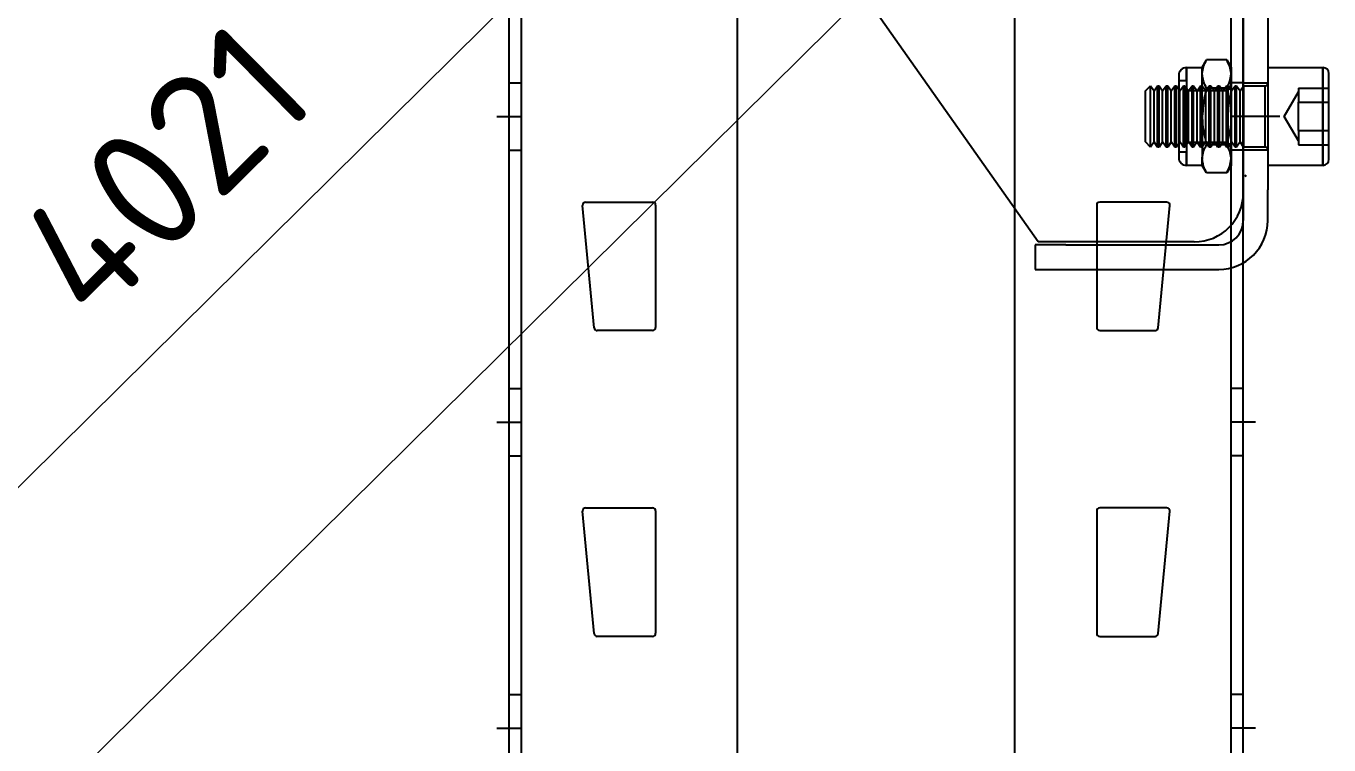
# Model space of a CAD drawing. Header units: millimetres. Extents: x 2140 to 223837, y 2113 to 170313.
# Drawn here: x 222732.8 to 222945.7, y 116791.7 to 116909.2 of the extents above; entities that cross this region are included whole.
import ezdxf

# ---------------------------------------------------------------- set-up
doc = ezdxf.new("R2010")
doc.units = ezdxf.units.MM
doc.layers.add('0_ANNOT_Dimensions', color=7, linetype='Continuous')
doc.layers.add('2.Стойка', color=7, linetype='Continuous')
for name, color, linetype, lineweight in [('16.СВЖ', 7, 'Continuous', 0), ('17.Метизы', 7, 'Continuous', 0), ('52.Труба СВЖ', 7, 'Continuous', 0)]:
    doc.layers.add(name, color=color, linetype=linetype, lineweight=lineweight)
doc.styles.get("Standard").update_dxf_attribs({"font": 'isocpeur.ttf'})
doc.dimstyles.new('20', dxfattribs={"dimtxt": 20, "dimasz": 20, "dimexe": 10, "dimexo": 10, "dimgap": 10, "dimtad": 1, "dimdec": 0, "dimtxsty": 'Standard', "dimcen": 2.5, "dimadec": 0, "dimazin": 0, "dimtfac": 1, "dimtdec": 0, "dimtix": 1, "dimtmove": 0, "dimatfit": 3, "dimfxl": 1, "dimarcsym": 0})

# ---------------------------------------------------------------- blocks, each defined once
blk = doc.blocks.new('*U494')
at = {"layer": '2.Стойка', "color": 0, "linetype": 'ByBlock'}
for p, q in [((-120, 0), (-120, 12200)), ((-118, 0), (-118, 12200)), ((-82.67, 0), (-82.67, 12200)), ((-37.33, 0), (-37.33, 12200)), ((-2, 0), (-2, 12200)), ((0, 0), (0, 12200)), ((-120, 7170.5), (-118, 7170.5)), ((0, 7170.5), (-2, 7170.5)), ((-122, 7165), (-118, 7165)), ((2, 7165), (-2, 7165)), ((-120, 7159.5), (-118, 7159.5)), ((0, 7159.5), (-2, 7159.5)), ((-106.09, 7130.45), (-108, 7150.45)), ((-107.5, 7151), (-96.55, 7151)), ((-96.05, 7150.5), (-96.05, 7130.5)), ((-23.95, 7150.5), (-23.95, 7130.5)), ((-12.5, 7151), (-23.45, 7151)), ((-13.91, 7130.45), (-12, 7150.45)), ((-96.55, 7130), (-105.6, 7130)), ((-23.45, 7130), (-14.4, 7130)), ((-120, 7120.5), (-118, 7120.5)), ((0, 7120.5), (-2, 7120.5)), ((-122, 7115), (-118, 7115)), ((2, 7115), (-2, 7115)), ((-120, 7109.5), (-118, 7109.5)), ((0, 7109.5), (-2, 7109.5)), ((-106.09, 7080.45), (-108, 7100.45)), ((-107.5, 7101), (-96.55, 7101)), ((-96.05, 7100.5), (-96.05, 7080.5)), ((-23.95, 7100.5), (-23.95, 7080.5)), ((-12.5, 7101), (-23.45, 7101)), ((-13.91, 7080.45), (-12, 7100.45)), ((-96.55, 7080), (-105.6, 7080)), ((-23.45, 7080), (-14.4, 7080)), ((-120, 7070.5), (-118, 7070.5)), ((0, 7070.5), (-2, 7070.5)), ((-122, 7065), (-118, 7065)), ((2, 7065), (-2, 7065))]:
    blk.add_line(p, q, dxfattribs=at)
for centre, start, end in [((-107.5, 7150.5), 90, 185.4403), ((-96.55, 7150.5), 0, 90), ((-23.45, 7150.5), 90, 180), ((-12.5, 7150.5), 354.5597, 90), ((-105.6, 7130.5), 185.4403, 270), ((-96.55, 7130.5), 270, 0), ((-23.45, 7130.5), 180, 270), ((-14.4, 7130.5), 270, 354.5597), ((-107.5, 7100.5), 90, 185.4403), ((-96.55, 7100.5), 0, 90), ((-23.45, 7100.5), 90, 180), ((-12.5, 7100.5), 354.5597, 90), ((-105.6, 7080.5), 185.4403, 270), ((-96.55, 7080.5), 270, 0), ((-23.45, 7080.5), 180, 270), ((-14.4, 7080.5), 270, 354.5597)]:
    blk.add_arc(centre, 0.5, start, end, dxfattribs=at)
blk = doc.blocks.new('*D713')
at = {"layer": 'Defpoints', "color": 0, "transparency": 16777216}
for p in [(2830.15, 3195.28), (-28.28, 367.15), (-28.28, 367.15)]:
    blk.add_point(p, dxfattribs=at)
at = {"layer": '0_ANNOT_Dimensions', "color": 0, "transparency": 16777216, "insert": (2713.53, 3108.04), "char_height": 20, "attachment_point": 5, "rotation": 44.6947}
blk.add_mtext('4021', dxfattribs=at)
blk = doc.blocks.new('*U712')
at = {"color": 0, "linetype": 'ByBlock', "lineweight": -2}
for p, q in [((2890, 3229), (2890, 3105)), ((2894, 3229), (2894, 3105)), ((2856.5, 3096.5), (2814.48, 3156.04)), ((2890, 3122.5), (2894, 3122.5)), ((2896, 3117), (2888, 3117)), ((2894, 3111.5), (2890, 3111.5)), ((2890, 3105), (2890, 3100)), ((2894, 3100), (2894, 3105)), ((2882, 3096.5), (2856.5, 3096.5)), ((2861, 3096), (2856, 3096)), ((2856, 3096), (2856, 3092)), ((2861, 3096), (2886, 3096)), ((2856, 3092), (2861, 3092)), ((2861, 3092), (2886, 3092)), ((2890, 429), (2890, 305)), ((2894, 429), (2894, 305)), ((2856.5, 296.5), (2814.48, 356.04)), ((2890, 322.5), (2894, 322.5)), ((2896, 317), (2888, 317)), ((2894, 311.5), (2890, 311.5)), ((2890, 305), (2890, 300)), ((2894, 300), (2894, 305)), ((2882, 296.5), (2856.5, 296.5)), ((2861, 296), (2856, 296)), ((2856, 296), (2856, 292)), ((2861, 296), (2886, 296)), ((2856, 292), (2861, 292)), ((2861, 292), (2886, 292))]:
    blk.add_line(p, q, dxfattribs=at)
for centre, radius in [((2882, 3104.5), 8), ((2886, 3100), 8), ((2886, 3100), 4), ((2882, 304.5), 8), ((2886, 300), 8), ((2886, 300), 4)]:
    blk.add_arc(centre, radius, 270, 0, dxfattribs=at)
at = {"layer": '16.СВЖ', "color": 0, "linetype": 'ByBlock', "lineweight": -2}
for p, q in [((2890.2, 3107.4), (2890.5, 3107.24)), ((2890.2, 307.4), (2890.5, 307.24))]:
    blk.add_line(p, q, dxfattribs=at)
at = {"layer": '17.Метизы', "color": 0, "linetype": 'ByBlock', "lineweight": -2}
for p, q in [((2880.73, 3125), (2883.3, 3125)), ((2880.73, 3125), (2880.73, 3117)), ((2880.73, 3122.86), (2880.73, 3125)), ((2880.73, 3122.86), (2880.73, 3124.99)), ((2883.3, 3125), (2884.01, 3126.24)), ((2883.3, 3123.93), (2883.3, 3125)), ((2887.29, 3126.24), (2884.01, 3126.24)), ((2887.29, 3126.24), (2888, 3125)), ((2888, 3125), (2888, 3123.93)), ((2894, 3125), (2903, 3125)), ((2903, 3125), (2903, 3117)), ((2903, 3109), (2903, 3125)), ((2879.44, 3123.71), (2879.44, 3117)), ((2879.44, 3122.86), (2880.73, 3122.86)), ((2880.73, 3122.86), (2880.73, 3117)), ((2883.3, 3117), (2883.3, 3123.93)), ((2888, 3123.93), (2888, 3117)), ((2904, 3117), (2904, 3124)), ((2874, 3121.17), (2874.83, 3122)), ((2874, 3117), (2874, 3121.17)), ((2874.83, 3122), (2874.83, 3122)), ((2874.83, 3122), (2875.41, 3121.17)), ((2874.83, 3117), (2874.83, 3122)), ((2874.83, 3112), (2874.83, 3122)), ((2875.41, 3121.17), (2875.99, 3122)), ((2875.41, 3112.83), (2875.41, 3121.17)), ((2875.99, 3122), (2876.24, 3122)), ((2875.99, 3112), (2875.99, 3122)), ((2876.24, 3122), (2876.82, 3121.17)), ((2876.24, 3112), (2876.24, 3122)), ((2876.82, 3121.17), (2877.4, 3122)), ((2876.82, 3112.83), (2876.82, 3121.17)), ((2877.4, 3122), (2877.65, 3122)), ((2877.4, 3112), (2877.4, 3122)), ((2877.65, 3122), (2878.23, 3121.17)), ((2877.65, 3112), (2877.65, 3122)), ((2878.23, 3121.17), (2878.81, 3122)), ((2878.23, 3112.83), (2878.23, 3121.17)), ((2878.81, 3122), (2879.06, 3122)), ((2878.81, 3112), (2878.81, 3122)), ((2879.06, 3122), (2879.44, 3121.45)), ((2879.06, 3112), (2879.06, 3122)), ((2879.44, 3121.45), (2879.64, 3121.17)), ((2879.64, 3121.17), (2880.22, 3122)), ((2879.64, 3112.83), (2879.64, 3121.17)), ((2880.22, 3112), (2880.22, 3122)), ((2880.22, 3122), (2880.47, 3122)), ((2880.47, 3112), (2880.47, 3122)), ((2880.47, 3122), (2881.05, 3121.17)), ((2880.73, 3121.25), (2887.45, 3121.25)), ((2881.05, 3121.17), (2881.63, 3122)), ((2881.05, 3112.83), (2881.05, 3121.17)), ((2881.63, 3112), (2881.63, 3122)), ((2881.63, 3122), (2881.87, 3122)), ((2881.87, 3112), (2881.87, 3122)), ((2881.87, 3122), (2882.45, 3121.17)), ((2882.45, 3121.17), (2883.03, 3122)), ((2882.45, 3112.83), (2882.45, 3121.17)), ((2883.03, 3112), (2883.03, 3122)), ((2883.03, 3122), (2883.28, 3122)), ((2883.28, 3112), (2883.28, 3122)), ((2883.28, 3122), (2883.86, 3121.17)), ((2883.86, 3121.17), (2884.44, 3122)), ((2883.86, 3112.83), (2883.86, 3121.17)), ((2887.29, 3121.62), (2884.01, 3121.62)), ((2884.44, 3112), (2884.44, 3122)), ((2884.44, 3122), (2884.69, 3122)), ((2884.69, 3112), (2884.69, 3122)), ((2884.69, 3122), (2885.27, 3121.17)), ((2885.27, 3121.17), (2885.85, 3122)), ((2885.27, 3112.83), (2885.27, 3121.17)), ((2885.85, 3112), (2885.85, 3122)), ((2885.85, 3122), (2886.1, 3122)), ((2886.1, 3112), (2886.1, 3122)), ((2886.1, 3122), (2886.68, 3121.17)), ((2886.68, 3121.17), (2887.26, 3122)), ((2886.68, 3112.83), (2886.68, 3121.17)), ((2887.26, 3112), (2887.26, 3122)), ((2887.26, 3122), (2887.51, 3122)), ((2887.45, 3121.25), (2887.97, 3122)), ((2887.45, 3121.25), (2887.45, 3112.75)), ((2887.51, 3112), (2887.51, 3122)), ((2887.51, 3122), (2888, 3121.3)), ((2887.97, 3122), (2887.97, 3117)), ((2887.97, 3122), (2888, 3122)), ((2888, 3121.3), (2888.09, 3121.17)), ((2888.09, 3121.17), (2888.67, 3122)), ((2888.09, 3112.83), (2888.09, 3121.17)), ((2888.67, 3122), (2888.92, 3122)), ((2888.67, 3112), (2888.67, 3122)), ((2888.92, 3122), (2889.5, 3121.17)), ((2888.92, 3112), (2888.92, 3122)), ((2889.5, 3121.17), (2890, 3121.89)), ((2889.5, 3112.83), (2889.5, 3121.17)), ((2890, 3121.89), (2890.08, 3122)), ((2890.08, 3112), (2890.08, 3122)), ((2890.08, 3122), (2893.6, 3122)), ((2893.6, 3112.01), (2893.6, 3121.99)), ((2896.68, 3117), (2899, 3121.01)), ((2899, 3121.63), (2899, 3120.47)), ((2899, 3121.63), (2904, 3121.63)), ((2899, 3120.47), (2899, 3119.32)), ((2899, 3117), (2899, 3119.32)), ((2899, 3119.32), (2904, 3119.32)), ((2874, 3112.83), (2874, 3117)), ((2874.83, 3112), (2874.83, 3117)), ((2879.44, 3117), (2879.44, 3110.29)), ((2880.73, 3117), (2880.73, 3109)), ((2880.73, 3117), (2880.73, 3111.14)), ((2883.3, 3117), (2883.3, 3110.07)), ((2887.97, 3117), (2887.97, 3112)), ((2888, 3117), (2888, 3110.07)), ((2899, 3112.99), (2896.68, 3117)), ((2899, 3114.68), (2899, 3117)), ((2903, 3117), (2903, 3109)), ((2904, 3110), (2904, 3117)), ((2899, 3114.68), (2899, 3113.53)), ((2899, 3114.68), (2904, 3114.68)), ((2899, 3113.53), (2899, 3112.37)), ((2874.83, 3112), (2874, 3112.83)), ((2875.41, 3112.83), (2874.83, 3112)), ((2874.83, 3112), (2874.83, 3112)), ((2875.99, 3112), (2875.41, 3112.83)), ((2876.24, 3112), (2875.99, 3112)), ((2876.82, 3112.83), (2876.24, 3112)), ((2877.4, 3112), (2876.82, 3112.83)), ((2877.65, 3112), (2877.4, 3112)), ((2878.23, 3112.83), (2877.65, 3112)), ((2878.81, 3112), (2878.23, 3112.83)), ((2879.06, 3112), (2878.81, 3112)), ((2879.44, 3112.55), (2879.06, 3112)), ((2879.64, 3112.83), (2879.44, 3112.55)), ((2880.22, 3112), (2879.64, 3112.83)), ((2880.47, 3112), (2880.22, 3112)), ((2881.05, 3112.83), (2880.47, 3112)), ((2887.45, 3112.75), (2880.73, 3112.75)), ((2881.63, 3112), (2881.05, 3112.83)), ((2881.87, 3112), (2881.63, 3112)), ((2882.45, 3112.83), (2881.87, 3112)), ((2883.03, 3112), (2882.45, 3112.83)), ((2883.28, 3112), (2883.03, 3112)), ((2883.86, 3112.83), (2883.28, 3112)), ((2884.44, 3112), (2883.86, 3112.83)), ((2887.29, 3112.38), (2884.01, 3112.38)), ((2884.69, 3112), (2884.44, 3112)), ((2885.27, 3112.83), (2884.69, 3112)), ((2885.85, 3112), (2885.27, 3112.83)), ((2886.1, 3112), (2885.85, 3112)), ((2886.68, 3112.83), (2886.1, 3112)), ((2887.26, 3112), (2886.68, 3112.83)), ((2887.51, 3112), (2887.26, 3112)), ((2887.97, 3112), (2887.45, 3112.75)), ((2888, 3112.7), (2887.51, 3112)), ((2888, 3112), (2887.97, 3112)), ((2888.09, 3112.83), (2888, 3112.7)), ((2888.67, 3112), (2888.09, 3112.83)), ((2888.92, 3112), (2888.67, 3112)), ((2889.5, 3112.83), (2888.92, 3112)), ((2890, 3112.11), (2889.5, 3112.83)), ((2890.08, 3112), (2890, 3112.11)), ((2893.6, 3112), (2890.08, 3112)), ((2899, 3112.37), (2904, 3112.37)), ((2880.73, 3111.14), (2879.44, 3111.14)), ((2880.73, 3111.14), (2880.73, 3109.01)), ((2880.73, 3109), (2880.73, 3111.14)), ((2883.3, 3109), (2883.3, 3110.07)), ((2888, 3110.07), (2888, 3109)), ((2883.3, 3109), (2880.73, 3109)), ((2884.01, 3107.76), (2883.3, 3109)), ((2887.29, 3107.76), (2884.01, 3107.76)), ((2888, 3109), (2887.29, 3107.76)), ((2903, 3109), (2894, 3109)), ((2883.3, 325), (2884.01, 326.24)), ((2887.29, 326.24), (2884.01, 326.24)), ((2887.29, 326.24), (2888, 325)), ((2879.44, 323.71), (2879.44, 317)), ((2880.73, 325), (2883.3, 325)), ((2880.73, 325), (2880.73, 317)), ((2880.73, 322.86), (2880.73, 325)), ((2880.73, 322.86), (2880.73, 324.99)), ((2883.3, 323.93), (2883.3, 325)), ((2883.3, 317), (2883.3, 323.93)), ((2888, 325), (2888, 323.93)), ((2888, 323.93), (2888, 317)), ((2894, 325), (2903, 325)), ((2903, 325), (2903, 317)), ((2903, 309), (2903, 325)), ((2904, 317), (2904, 324)), ((2874, 321.17), (2874.83, 322)), ((2874.83, 322), (2874.83, 322)), ((2874.83, 322), (2875.41, 321.17)), ((2874.83, 317), (2874.83, 322)), ((2874.83, 312), (2874.83, 322)), ((2875.41, 321.17), (2875.99, 322)), ((2875.99, 322), (2876.24, 322)), ((2875.99, 312), (2875.99, 322)), ((2876.24, 322), (2876.82, 321.17)), ((2876.24, 312), (2876.24, 322)), ((2876.82, 321.17), (2877.4, 322)), ((2877.4, 322), (2877.65, 322)), ((2877.4, 312), (2877.4, 322)), ((2877.65, 322), (2878.23, 321.17)), ((2877.65, 312), (2877.65, 322)), ((2878.23, 321.17), (2878.81, 322)), ((2878.81, 322), (2879.06, 322)), ((2878.81, 312), (2878.81, 322)), ((2879.06, 322), (2879.44, 321.45)), ((2879.06, 312), (2879.06, 322)), ((2879.44, 322.86), (2880.73, 322.86)), ((2879.64, 321.17), (2880.22, 322)), ((2880.22, 312), (2880.22, 322)), ((2880.22, 322), (2880.47, 322)), ((2880.47, 312), (2880.47, 322)), ((2880.47, 322), (2881.05, 321.17)), ((2880.73, 322.86), (2880.73, 317)), ((2881.05, 321.17), (2881.63, 322)), ((2881.63, 312), (2881.63, 322)), ((2881.63, 322), (2881.87, 322)), ((2881.87, 312), (2881.87, 322)), ((2881.87, 322), (2882.45, 321.17)), ((2882.45, 321.17), (2883.03, 322)), ((2883.03, 312), (2883.03, 322)), ((2883.03, 322), (2883.28, 322)), ((2883.28, 312), (2883.28, 322)), ((2883.28, 322), (2883.86, 321.17)), ((2883.86, 321.17), (2884.44, 322)), ((2887.29, 321.62), (2884.01, 321.62)), ((2884.44, 312), (2884.44, 322)), ((2884.44, 322), (2884.69, 322)), ((2884.69, 312), (2884.69, 322)), ((2884.69, 322), (2885.27, 321.17)), ((2885.27, 321.17), (2885.85, 322)), ((2885.85, 312), (2885.85, 322)), ((2885.85, 322), (2886.1, 322)), ((2886.1, 312), (2886.1, 322)), ((2886.1, 322), (2886.68, 321.17)), ((2886.68, 321.17), (2887.26, 322)), ((2887.26, 312), (2887.26, 322)), ((2887.26, 322), (2887.51, 322)), ((2887.45, 321.25), (2887.97, 322)), ((2887.51, 312), (2887.51, 322)), ((2887.51, 322), (2888, 321.3)), ((2887.97, 322), (2887.97, 317)), ((2887.97, 322), (2888, 322)), ((2888.09, 321.17), (2888.67, 322)), ((2888.67, 322), (2888.92, 322)), ((2888.67, 312), (2888.67, 322)), ((2888.92, 322), (2889.5, 321.17)), ((2888.92, 312), (2888.92, 322)), ((2889.5, 321.17), (2890, 321.89)), ((2890, 321.89), (2890.08, 322)), ((2890.08, 312), (2890.08, 322)), ((2890.08, 322), (2893.6, 322)), ((2893.6, 312.01), (2893.6, 321.99)), ((2899, 321.63), (2899, 320.47)), ((2899, 321.63), (2904, 321.63)), ((2874, 317), (2874, 321.17)), ((2875.41, 312.83), (2875.41, 321.17)), ((2876.82, 312.83), (2876.82, 321.17)), ((2878.23, 312.83), (2878.23, 321.17)), ((2879.44, 321.45), (2879.64, 321.17)), ((2879.64, 312.83), (2879.64, 321.17)), ((2880.73, 321.25), (2887.45, 321.25)), ((2881.05, 312.83), (2881.05, 321.17)), ((2882.45, 312.83), (2882.45, 321.17)), ((2883.86, 312.83), (2883.86, 321.17)), ((2885.27, 312.83), (2885.27, 321.17)), ((2886.68, 312.83), (2886.68, 321.17)), ((2887.45, 321.25), (2887.45, 312.75)), ((2888, 321.3), (2888.09, 321.17)), ((2888.09, 312.83), (2888.09, 321.17)), ((2889.5, 312.83), (2889.5, 321.17)), ((2896.68, 317), (2899, 321.01)), ((2899, 320.47), (2899, 319.32)), ((2899, 317), (2899, 319.32)), ((2899, 319.32), (2904, 319.32)), ((2874, 312.83), (2874, 317)), ((2874.83, 312), (2874.83, 317)), ((2879.44, 317), (2879.44, 310.29)), ((2880.73, 317), (2880.73, 309)), ((2880.73, 317), (2880.73, 311.14)), ((2883.3, 317), (2883.3, 310.07)), ((2887.97, 317), (2887.97, 312)), ((2888, 317), (2888, 310.07)), ((2899, 312.99), (2896.68, 317)), ((2899, 314.68), (2899, 317)), ((2903, 317), (2903, 309)), ((2904, 310), (2904, 317)), ((2899, 314.68), (2899, 313.53)), ((2899, 314.68), (2904, 314.68)), ((2899, 313.53), (2899, 312.37)), ((2874.83, 312), (2874, 312.83)), ((2875.41, 312.83), (2874.83, 312)), ((2874.83, 312), (2874.83, 312)), ((2875.99, 312), (2875.41, 312.83)), ((2876.24, 312), (2875.99, 312)), ((2876.82, 312.83), (2876.24, 312)), ((2877.4, 312), (2876.82, 312.83)), ((2877.65, 312), (2877.4, 312)), ((2878.23, 312.83), (2877.65, 312)), ((2878.81, 312), (2878.23, 312.83)), ((2879.06, 312), (2878.81, 312)), ((2879.44, 312.55), (2879.06, 312)), ((2879.64, 312.83), (2879.44, 312.55)), ((2880.73, 311.14), (2879.44, 311.14)), ((2880.22, 312), (2879.64, 312.83)), ((2880.47, 312), (2880.22, 312)), ((2881.05, 312.83), (2880.47, 312)), ((2887.45, 312.75), (2880.73, 312.75)), ((2880.73, 311.14), (2880.73, 309.01)), ((2880.73, 309), (2880.73, 311.14)), ((2881.63, 312), (2881.05, 312.83)), ((2881.87, 312), (2881.63, 312)), ((2882.45, 312.83), (2881.87, 312)), ((2883.03, 312), (2882.45, 312.83)), ((2883.28, 312), (2883.03, 312)), ((2883.86, 312.83), (2883.28, 312)), ((2884.44, 312), (2883.86, 312.83)), ((2887.29, 312.38), (2884.01, 312.38)), ((2884.69, 312), (2884.44, 312)), ((2885.27, 312.83), (2884.69, 312)), ((2885.85, 312), (2885.27, 312.83)), ((2886.1, 312), (2885.85, 312)), ((2886.68, 312.83), (2886.1, 312)), ((2887.26, 312), (2886.68, 312.83)), ((2887.51, 312), (2887.26, 312)), ((2887.97, 312), (2887.45, 312.75)), ((2888, 312.7), (2887.51, 312)), ((2888, 312), (2887.97, 312)), ((2888.09, 312.83), (2888, 312.7)), ((2888.67, 312), (2888.09, 312.83)), ((2888.92, 312), (2888.67, 312)), ((2889.5, 312.83), (2888.92, 312)), ((2890, 312.11), (2889.5, 312.83)), ((2890.08, 312), (2890, 312.11)), ((2893.6, 312), (2890.08, 312)), ((2899, 312.37), (2904, 312.37)), ((2883.3, 309), (2880.73, 309)), ((2883.3, 309), (2883.3, 310.07)), ((2884.01, 307.76), (2883.3, 309)), ((2888, 309), (2887.29, 307.76)), ((2888, 310.07), (2888, 309)), ((2903, 309), (2894, 309)), ((2887.29, 307.76), (2884.01, 307.76))]:
    blk.add_line(p, q, dxfattribs=at)
for centre, radius, start, end in [((2880.73, 3123.71), 1.29, 90, 180), ((2903, 3124), 1, 0, 90), ((2893.6, 3122.4), 0.4, 270, 0), ((2893.6, 3111.6), 0.4, 0, 90), ((2880.73, 3110.29), 1.29, 180, 270), ((2903, 3110), 1, 270, 0), ((2880.73, 323.71), 1.29, 90, 180), ((2903, 324), 1, 0, 90), ((2893.6, 322.4), 0.4, 270, 0), ((2893.6, 311.6), 0.4, 0, 90), ((2880.73, 310.29), 1.29, 180, 270), ((2903, 310), 1, 270, 0)]:
    blk.add_arc(centre, radius, start, end, dxfattribs=at)
for points, knots in [([(2883.3, 3123.93), (2883.3, 3123.98), (2883.31, 3124.4), (2883.46, 3125.18), (2883.83, 3125.88), (2884.01, 3126.24)], [0, 0, 0, 0, 0.070086, 0.530782, 1, 1, 1, 1]), ([(2888, 3123.93), (2888, 3123.98), (2887.99, 3124.4), (2887.84, 3125.18), (2887.47, 3125.88), (2887.29, 3126.24)], [0, 0, 0, 0, 0.070086, 0.530782, 1, 1, 1, 1]), ([(2884.01, 3121.62), (2883.81, 3121.99), (2883.41, 3122.75), (2883.34, 3123.53), (2883.3, 3123.93)], [0, 0, 0, 0, 0.495458, 1, 1, 1, 1]), ([(2887.29, 3121.62), (2887.49, 3121.99), (2887.89, 3122.75), (2887.96, 3123.53), (2888, 3123.93)], [0, 0, 0, 0, 0.495458, 1, 1, 1, 1]), ([(2884.01, 3121.62), (2883.91, 3121.23), (2883.49, 3119.73), (2883.38, 3118.16), (2883.3, 3117)], [0, 0, 0, 0, 0.257551, 1, 1, 1, 1]), ([(2887.29, 3121.62), (2887.39, 3121.23), (2887.81, 3119.73), (2887.92, 3118.16), (2888, 3117)], [0, 0, 0, 0, 0.257551, 1, 1, 1, 1]), ([(2883.3, 3117), (2883.31, 3116.58), (2883.35, 3115.02), (2883.73, 3113.49), (2884.01, 3112.38)], [0, 0, 0, 0, 0.268634, 1, 1, 1, 1]), ([(2888, 3117), (2887.99, 3116.58), (2887.95, 3115.02), (2887.57, 3113.49), (2887.29, 3112.38)], [0, 0, 0, 0, 0.268634, 1, 1, 1, 1]), ([(2883.3, 3110.07), (2883.3, 3110.13), (2883.31, 3110.54), (2883.46, 3111.32), (2883.83, 3112.03), (2884.01, 3112.38)], [0, 0, 0, 0, 0.070086, 0.530782, 1, 1, 1, 1]), ([(2888, 3110.07), (2888, 3110.13), (2887.99, 3110.54), (2887.84, 3111.32), (2887.47, 3112.03), (2887.29, 3112.38)], [0, 0, 0, 0, 0.070086, 0.530782, 1, 1, 1, 1]), ([(2884.01, 3107.76), (2883.81, 3108.14), (2883.41, 3108.89), (2883.34, 3109.68), (2883.3, 3110.07)], [0, 0, 0, 0, 0.495458, 1, 1, 1, 1]), ([(2887.29, 3107.76), (2887.49, 3108.14), (2887.89, 3108.89), (2887.96, 3109.68), (2888, 3110.07)], [0, 0, 0, 0, 0.495458, 1, 1, 1, 1]), ([(2883.3, 323.93), (2883.3, 323.98), (2883.31, 324.4), (2883.46, 325.18), (2883.83, 325.88), (2884.01, 326.24)], [0, 0, 0, 0, 0.070086, 0.530782, 1, 1, 1, 1]), ([(2888, 323.93), (2888, 323.98), (2887.99, 324.4), (2887.84, 325.18), (2887.47, 325.88), (2887.29, 326.24)], [0, 0, 0, 0, 0.070086, 0.530782, 1, 1, 1, 1]), ([(2884.01, 321.62), (2883.81, 321.99), (2883.41, 322.75), (2883.34, 323.53), (2883.3, 323.93)], [0, 0, 0, 0, 0.495458, 1, 1, 1, 1]), ([(2887.29, 321.62), (2887.49, 321.99), (2887.89, 322.75), (2887.96, 323.53), (2888, 323.93)], [0, 0, 0, 0, 0.495458, 1, 1, 1, 1]), ([(2884.01, 321.62), (2883.91, 321.23), (2883.49, 319.73), (2883.38, 318.16), (2883.3, 317)], [0, 0, 0, 0, 0.257551, 1, 1, 1, 1]), ([(2887.29, 321.62), (2887.39, 321.23), (2887.81, 319.73), (2887.92, 318.16), (2888, 317)], [0, 0, 0, 0, 0.257551, 1, 1, 1, 1]), ([(2883.3, 317), (2883.31, 316.58), (2883.35, 315.02), (2883.73, 313.49), (2884.01, 312.38)], [0, 0, 0, 0, 0.268634, 1, 1, 1, 1]), ([(2888, 317), (2887.99, 316.58), (2887.95, 315.02), (2887.57, 313.49), (2887.29, 312.38)], [0, 0, 0, 0, 0.268634, 1, 1, 1, 1]), ([(2883.3, 310.07), (2883.3, 310.13), (2883.31, 310.54), (2883.46, 311.32), (2883.83, 312.03), (2884.01, 312.38)], [0, 0, 0, 0, 0.070086, 0.530782, 1, 1, 1, 1]), ([(2888, 310.07), (2888, 310.13), (2887.99, 310.54), (2887.84, 311.32), (2887.47, 312.03), (2887.29, 312.38)], [0, 0, 0, 0, 0.070086, 0.530782, 1, 1, 1, 1]), ([(2884.01, 307.76), (2883.81, 308.14), (2883.41, 308.89), (2883.34, 309.68), (2883.3, 310.07)], [0, 0, 0, 0, 0.495458, 1, 1, 1, 1]), ([(2887.29, 307.76), (2887.49, 308.14), (2887.89, 308.89), (2887.96, 309.68), (2888, 310.07)], [0, 0, 0, 0, 0.495458, 1, 1, 1, 1])]:
    blk.add_open_spline(points, degree=3, knots=knots, dxfattribs=at)
at = {"layer": '52.Труба СВЖ', "color": 3}
for p, q in [((2830.15, 3195.28), (-28.28, 367.15)), ((-0.15, 338.72), (2858.28, 3166.85))]:
    blk.add_line(p, q, dxfattribs=at)
at = {"layer": '0_ANNOT_Dimensions', "color": 0}
dim = blk.add_linear_dim(base=(-28.28, 367.15), p1=(2830.15, 3195.28), p2=(-28.28, 367.15), angle=224.6947, dimstyle='20', override={"dimse1": 1, "dimse2": 1, "dimsd1": 1, "dimsd2": 1}, dxfattribs=at)
dim.commit()
dim.dimension.update_dxf_attribs({"geometry": '*D713', "text_midpoint": (2727.6, 3093.82), "dimtype": 161})

msp = doc.modelspace()

# ---------------------------------------------------------------- block references
at = {"color": 0}
for p in [(220041.74, 116577.46), (220041.74, 113777.46)]:
    msp.add_blockref('*U712', p, dxfattribs=at)
at = {"layer": '2.Стойка', "color": 0}
msp.add_blockref('*U494', (222931.74, 109729.46), dxfattribs=at)

doc.saveas('drawing.dxf')
